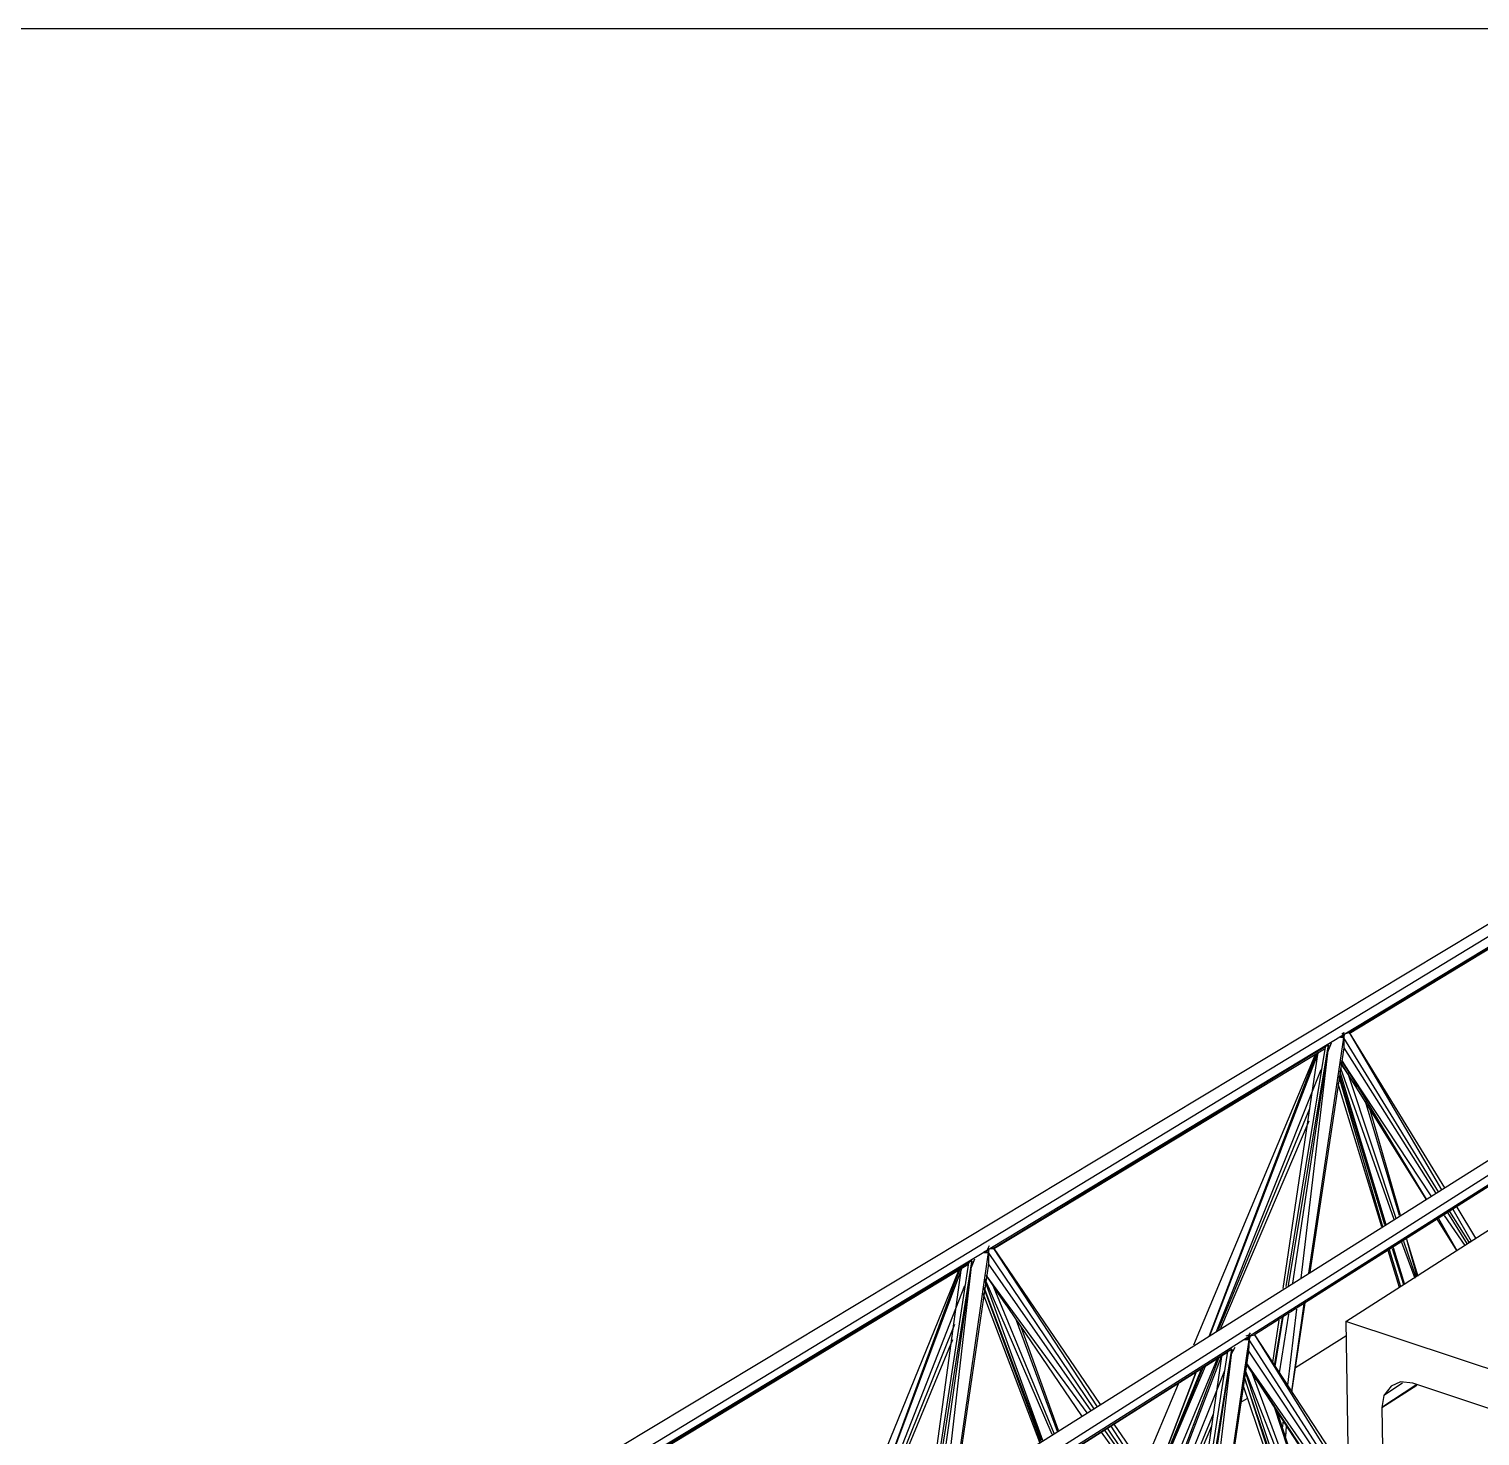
# Model space of a CAD drawing. Header units: inches. Extents: x -1482 to -895, y -39 to 122.
# Drawn here: x -998.266 to -997.059, y 3.102 to 4.274 of the extents above; entities that cross this region are included whole.
import ezdxf

# ---------------------------------------------------------------- set-up
doc = ezdxf.new("R2010")
doc.units = ezdxf.units.IN
doc.header["$MEASUREMENT"] = 0
doc.layers.add('all', color=1, linetype='Continuous')
doc.layers.add('KADR', color=5, linetype='Continuous')

# ---------------------------------------------------------------- blocks, each defined once
blk = doc.blocks.new('eeeeeeeeeeeeeeeee')
at = {"layer": 'all'}
for p, q in [((405.7416, -116.5154), (408.2055, -115.0324)), ((408.2117, -115.0324), (405.7596, -116.5223)), ((405.7647, -116.524), (408.2321, -115.0324)), ((405.9674, -116.6044), (408.4627, -115.0324)), ((408.4681, -115.0324), (405.9862, -116.6112)), ((405.9905, -116.6129), (408.4885, -115.0324)), ((407.1162, -115.7079), (406.8519, -115.8679)), ((407.1051, -115.7156), (406.8519, -115.8688)), ((406.8185, -116.0681), (406.8476, -115.8722)), ((406.8331, -115.8867), (406.8374, -115.8765)), ((406.8442, -115.8713), (406.8442, -115.8713)), ((406.8442, -115.8713), (406.8451, -115.8713)), ((406.8476, -115.8722), (406.8442, -115.8713)), ((406.8442, -115.8713), (406.8476, -115.8722)), ((406.8442, -115.8713), (406.8476, -115.8722)), ((406.8451, -115.8713), (406.8451, -115.8722)), ((406.8459, -115.8688), (406.8476, -115.8679)), ((406.8468, -115.8705), (406.8459, -115.8722)), ((406.8476, -115.8679), (406.8468, -115.8705)), ((406.8476, -115.8722), (406.8485, -115.8688)), ((406.8476, -115.8722), (406.8476, -115.8696)), ((406.8476, -115.8696), (406.8476, -115.8722)), ((406.8476, -115.8722), (406.8476, -115.8807)), ((406.9263, -116.0005), (406.8476, -115.8722)), ((406.8485, -115.8688), (406.8519, -115.8679)), ((406.8519, -115.8679), (406.9315, -115.9971)), ((406.8519, -115.8679), (406.9289, -115.9988)), ((406.8348, -115.8782), (406.5559, -116.0475)), ((406.8314, -115.8816), (406.5568, -116.0475)), ((406.7227, -116.1279), (406.8237, -115.8867)), ((406.8245, -115.8859), (406.7356, -116.1202)), ((406.7364, -116.1194), (406.8262, -115.885)), ((406.7972, -116.0809), (406.8262, -115.8842)), ((406.7997, -116.0792), (406.8322, -115.8799)), ((406.8014, -116.0783), (406.8348, -115.8782)), ((406.8348, -115.8782), (406.8049, -116.0766)), ((406.8348, -115.8782), (406.8117, -116.0723)), ((406.8476, -115.8807), (406.8194, -116.0672)), ((406.8237, -115.8867), (406.8245, -115.8859)), ((406.8476, -115.8807), (406.9238, -116.0013)), ((406.7416, -116.1168), (406.8288, -115.8987)), ((406.8827, -116.0279), (406.8442, -115.8996)), ((406.8451, -115.8927), (406.8459, -115.8919)), ((406.9161, -116.0065), (406.8451, -115.8927)), ((406.8579, -115.9124), (406.8451, -115.8936)), ((406.8895, -116.0236), (406.8451, -115.8978)), ((406.9203, -116.0039), (406.8459, -115.891)), ((406.8459, -115.891), (406.9161, -116.0065)), ((406.8459, -115.8919), (406.8596, -115.9132)), ((406.8793, -116.0296), (406.8425, -115.9098)), ((406.8801, -116.0296), (406.8433, -115.9038)), ((406.8818, -116.0279), (406.8442, -115.9038)), ((406.8912, -116.0227), (406.851, -115.9013)), ((406.8596, -115.9132), (406.8579, -115.9124)), ((406.8938, -116.0202), (406.8656, -115.9252)), ((406.7433, -116.1151), (406.8194, -115.9312)), ((406.8947, -116.0202), (406.869, -115.9303)), ((406.8185, -115.9415), (406.745, -116.1143)), ((407.0469, -115.9457), (406.7732, -116.1194)), ((407.0435, -115.9483), (406.7732, -116.1194)), ((406.8493, -116.1083), (407.094, -115.9517)), ((406.9486, -116.045), (406.9315, -116.0202)), ((406.934, -116.0176), (406.9503, -116.0441)), ((406.952, -116.0424), (406.9357, -116.0167)), ((406.9383, -116.015), (406.9537, -116.0415)), ((406.9417, -116.0133), (406.9571, -116.039)), ((406.9417, -116.0492), (406.9255, -116.0236)), ((406.9263, -116.0227), (406.9417, -116.0492)), ((406.5517, -116.0467), (406.5525, -116.045)), ((406.8955, -116.0424), (406.9066, -116.0723)), ((406.8972, -116.0415), (406.9075, -116.0715)), ((406.8998, -116.0398), (406.9092, -116.0706)), ((406.8998, -116.0398), (406.9084, -116.0706)), ((406.9503, -116.0441), (406.9486, -116.045)), ((406.9537, -116.0415), (406.952, -116.0424)), ((406.538, -116.0578), (406.236, -116.2409)), ((406.538, -116.0578), (406.5089, -116.2631)), ((406.538, -116.0578), (406.5149, -116.2588)), ((406.5226, -116.2545), (406.5517, -116.051)), ((406.5371, -116.0646), (406.5405, -116.0561)), ((406.5482, -116.051), (406.5482, -116.0501)), ((406.5517, -116.051), (406.5482, -116.0501)), ((406.5482, -116.0501), (406.5517, -116.051)), ((406.5482, -116.051), (406.5517, -116.051)), ((406.5499, -116.051), (406.5508, -116.0492)), ((406.5508, -116.0492), (406.5517, -116.0467)), ((406.5517, -116.051), (406.5525, -116.0475)), ((406.5517, -116.051), (406.5517, -116.0484)), ((406.5517, -116.0484), (406.5517, -116.051)), ((406.5517, -116.051), (406.5517, -116.0604)), ((406.6398, -116.181), (406.5517, -116.051)), ((406.5525, -116.0475), (406.5559, -116.0475)), ((406.6449, -116.1776), (406.5559, -116.0467)), ((406.5559, -116.0475), (406.6423, -116.1793)), ((406.8938, -116.08), (406.8844, -116.0492)), ((406.8853, -116.0484), (406.8947, -116.0792)), ((406.8878, -116.0475), (406.8972, -116.0775)), ((406.8887, -116.0467), (406.8981, -116.0775)), ((406.5346, -116.0612), (406.236, -116.2417)), ((406.4251, -116.3161), (406.5269, -116.0664)), ((406.5294, -116.0646), (406.4387, -116.3067)), ((406.5277, -116.0655), (406.4387, -116.3076)), ((406.5012, -116.2682), (406.5294, -116.0638)), ((406.5038, -116.2665), (406.5354, -116.0595)), ((406.5055, -116.2657), (406.538, -116.0587)), ((406.5517, -116.0604), (406.5234, -116.2537)), ((406.5269, -116.0664), (406.5277, -116.0655)), ((406.6338, -116.1844), (406.5499, -116.0698)), ((406.6295, -116.187), (406.5499, -116.0698)), ((406.6295, -116.187), (406.5499, -116.0698)), ((406.6372, -116.1827), (406.5517, -116.0604)), ((406.4439, -116.3042), (406.532, -116.0783)), ((406.5961, -116.2075), (406.5482, -116.08)), ((406.5953, -116.2083), (406.5482, -116.0809)), ((406.6047, -116.2024), (406.5491, -116.0732)), ((406.597, -116.2075), (406.5491, -116.0749)), ((406.6064, -116.2015), (406.5559, -116.0792)), ((406.5568, -116.0809), (406.5662, -116.0946)), ((406.8947, -116.0792), (406.8938, -116.08)), ((406.5944, -116.2092), (406.5474, -116.0852)), ((406.8151, -116.0929), (406.804, -116.1673)), ((406.8143, -116.0937), (406.804, -116.1664)), ((406.7963, -116.1057), (406.7895, -116.145)), ((406.7903, -116.1459), (406.7972, -116.1048)), ((406.8014, -116.1023), (406.7937, -116.151)), ((406.8083, -116.098), (406.8006, -116.1613)), ((406.5234, -116.1108), (406.4464, -116.3024)), ((406.5748, -116.1074), (406.609, -116.1998)), ((406.579, -116.1134), (406.6098, -116.1989)), ((406.7689, -116.1194), (406.7698, -116.1177)), ((406.7886, -116.1425), (406.7937, -116.1074)), ((406.8493, -116.1083), (406.8545, -116.4273)), ((407.6731, -116.382), (406.8493, -116.1083)), ((406.5217, -116.1237), (406.4482, -116.3016)), ((406.7005, -116.589), (406.7689, -116.1237)), ((406.7535, -116.1365), (406.757, -116.1297)), ((406.7689, -116.1237), (406.7647, -116.1237)), ((406.7689, -116.1237), (406.7655, -116.1228)), ((406.7655, -116.1228), (406.7689, -116.1237)), ((406.7655, -116.1237), (406.7655, -116.1228)), ((406.7664, -116.1202), (406.7689, -116.1194)), ((406.7672, -116.1237), (406.7681, -116.1211)), ((406.7681, -116.1211), (406.7689, -116.1194)), ((406.7689, -116.1237), (406.7681, -116.1331)), ((406.7689, -116.1237), (406.7698, -116.1202)), ((406.7689, -116.1237), (406.7689, -116.1211)), ((406.7689, -116.1211), (406.7689, -116.1237)), ((406.851, -116.2511), (406.7689, -116.1237)), ((406.7698, -116.1202), (406.7732, -116.1194)), ((406.7732, -116.1194), (406.851, -116.2383)), ((406.7732, -116.1194), (406.851, -116.2443)), ((406.8074, -116.1468), (406.8493, -116.1202)), ((406.7544, -116.1314), (406.4559, -116.3204)), ((406.751, -116.1339), (406.4567, -116.3204)), ((406.591, -116.5052), (406.7424, -116.1391)), ((406.5996, -116.518), (406.7458, -116.1374)), ((406.7433, -116.1391), (406.5996, -116.518)), ((406.6808, -116.5856), (406.7544, -116.1314)), ((406.6808, -116.5856), (406.751, -116.1331)), ((406.7458, -116.1374), (406.6808, -116.5856)), ((406.686, -116.5933), (406.7544, -116.1314)), ((406.7544, -116.1314), (406.7005, -116.589)), ((406.7681, -116.1331), (406.7005, -116.589)), ((406.7424, -116.1391), (406.7433, -116.1391)), ((406.7664, -116.1425), (406.7664, -116.1433)), ((406.851, -116.2639), (406.7664, -116.1425)), ((406.7681, -116.1331), (406.851, -116.2571)), ((406.6004, -116.5189), (406.7484, -116.1493)), ((406.6894, -116.2426), (406.7244, -116.151)), ((406.7244, -116.151), (406.6894, -116.2426)), ((406.7321, -116.1459), (406.6902, -116.2443)), ((406.6902, -116.2443), (406.7304, -116.1468)), ((406.6902, -116.2434), (406.7287, -116.1485)), ((406.8399, -116.376), (406.7647, -116.1545)), ((406.7647, -116.1545), (406.8339, -116.3683)), ((406.7655, -116.1485), (406.7655, -116.1502)), ((406.8528, -116.3717), (406.7655, -116.1485)), ((406.7655, -116.1502), (406.8399, -116.376)), ((406.7664, -116.1433), (406.8519, -116.2742)), ((406.8519, -116.2751), (406.7664, -116.1433)), ((406.8528, -116.3717), (406.7715, -116.1519)), ((406.7715, -116.1527), (406.7741, -116.157)), ((406.6808, -116.2297), (406.7099, -116.1604)), ((406.8339, -116.3683), (406.7638, -116.1613)), ((406.8793, -116.1801), (406.9084, -116.1613)), ((406.9075, -116.1613), (406.8793, -116.1801)), ((406.8964, -116.1596), (406.881, -116.1699)), ((406.887, -116.1622), (406.881, -116.1699)), ((406.8947, -116.1587), (406.887, -116.1622)), ((406.9049, -116.1596), (406.8947, -116.1587)), ((407.0119, -116.1955), (406.9049, -116.1596)), ((406.9084, -116.1613), (406.9075, -116.1613)), ((406.7612, -116.1758), (406.7672, -116.1724)), ((406.881, -116.1699), (406.8793, -116.1801)), ((406.6004, -116.5189), (406.739, -116.1853)), ((406.7895, -116.1793), (406.8528, -116.3717)), ((406.792, -116.1835), (406.8528, -116.3717)), ((406.8793, -116.1801), (406.881, -116.3119)), ((406.7373, -116.1955), (406.6004, -116.5189)), ((406.6911, -116.2631), (406.6458, -116.2006)), ((406.6483, -116.1989), (406.6919, -116.2605)), ((406.6928, -116.2597), (406.6509, -116.1972)), ((406.6535, -116.1955), (406.6937, -116.2571)), ((406.656, -116.1938), (406.6962, -116.252)), ((406.7972, -116.1912), (406.7963, -116.1972)), ((406.7997, -116.1955), (406.7989, -116.2041)), ((406.7997, -116.1955), (406.7989, -116.2032))]:
    blk.add_line(p, q, dxfattribs=at)
at = {"layer": 'KADR'}
blk.add_lwpolyline([(403.1633, -120.1647), (410.8618, -120.1647), (410.8618, -115.0324), (403.1633, -115.0324)], close=True, dxfattribs=at)

msp = doc.modelspace()

# ---------------------------------------------------------------- block references
msp.add_blockref('eeeeeeeeeeeeeeeee', (-1404.0195, 119.306))

doc.saveas('drawing.dxf')
